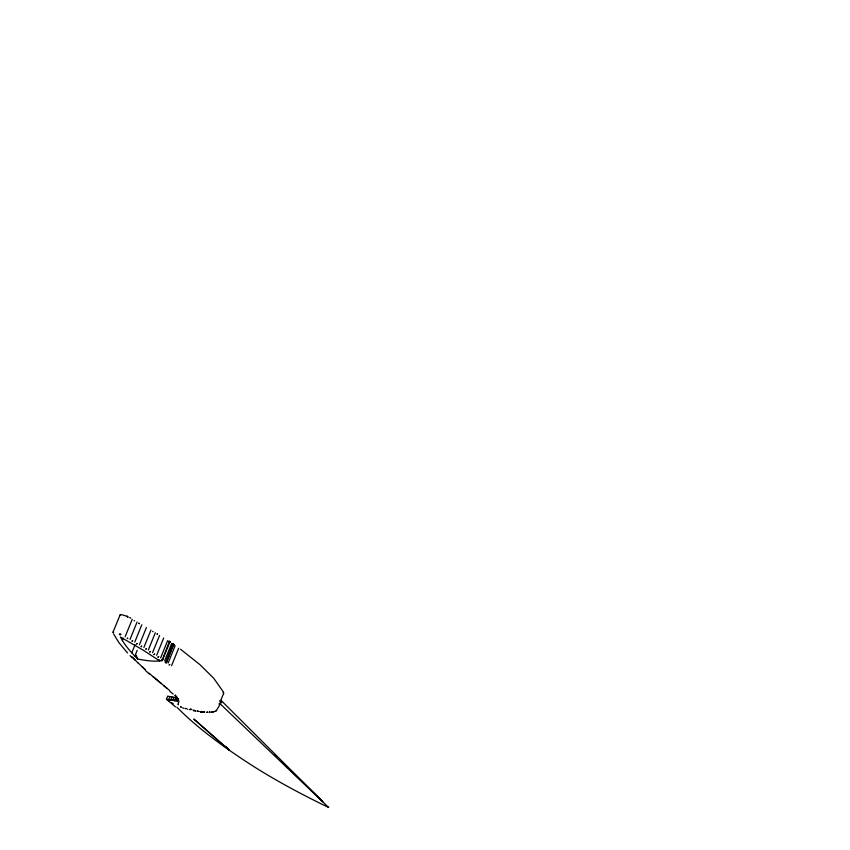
<?xml version="1.0" encoding="UTF-8"?>
<svg xmlns="http://www.w3.org/2000/svg" width="850" height="850" viewBox="0 0 850 850"><rect width="100%" height="100%" fill="white"/><g stroke="black" fill="none" stroke-linecap="round" stroke-linejoin="round"><path stroke-width="1.27" d="M223.167 692.495L223.646 693.494L220.596 700.655M175.206 695.194L175.419 695.98M177.427 698.211L175.259 695.258M172.624 644.311C173.782 644.13 171.594 642.812 173.644 645.023L166.111 662.872M169.405 641.697L170.159 641.952L169.724 642.324M157.505 634.111L157.431 633.749M178.596 702.259L177.969 698.966L178.33 699.794M178.16 703.343L178.649 702.004M223.444 692.888L223.614 693.621M178.649 648.295L171.583 665.678M175.121 645.766L168.119 663.032M171.689 643.376L164.688 660.641M167.641 640.634L160.629 657.9M163.678 638.031L156.666 655.297M159.577 635.407L152.564 652.662M155.327 632.761L148.314 650.027M150.949 630.105L143.884 647.487M146.444 627.438L139.379 644.81M141.822 624.75L134.746 642.133M137.073 622.062L130.007 639.444M132.218 619.374L125.141 636.746M176.8 697.287L175.217 695.385M131.782 656.668L134.991 660.036M169.756 690.604L153.117 676.643L161.202 683.559M113.071 632.039C114.442 631.911 112.774 634.1 113.05 632.06L120.126 614.879L121.04 614.518L127.309 616.346A1.179 1.02 89.4 0 1 127.702 616.463L128.021 617.366L127.171 616.271M119.988 615.113L121.04 614.518M173.262 644.597L166.706 662.033M152.607 631.391L153.127 631.699M134.056 620.659L134.597 620.819M122.347 640.464L123.229 638.031M131.771 652.832L135.086 644.714M162.552 660.673L159.704 660.918A77.276 16.596 22.2 0 1 137.615 658.984L134.831 656.136L137.201 650.335M168.629 699.72L169.883 696.628L177.406 697.797L176.141 700.889L166.462 699.231L167.726 696.139L169.883 696.628M170.68 700.134L171.944 697.043M172.624 700.464L173.889 697.372M174.452 700.719L175.706 697.627M174.994 700.772L176.258 697.68M176.141 700.889L177.692 700.974L178.532 698.912M216.633 710.621C213.414 713.83 222.371 703.077 218.896 703.917M290.668 770.344L322.819 801.773L221.106 700.432L219.842 703.524L328.695 807.5A230.998 49.608 22.2 0 1 249.443 763.757A374.17 80.346 22.2 0 1 181.316 711.556L176.853 707.2M158.971 660.407L159.237 659.781L159.704 660.918L143.321 650.25L120.413 637.011L123.037 641.591A292.697 62.847 22.2 0 0 131.304 652.311L134.831 656.136M127.627 638.116C128.488 638.297 126.469 638.828 127.426 638.308M137.116 643.492L136.383 644.066L137.052 643.609M141.738 646.043L141.089 646.754M146.126 648.837C144.712 649.634 146.763 649.049 146.179 648.709M150.014 651.961L150.492 651.366L149.717 652.077M190.634 709.272L189.794 709.707M191.834 709.548L190.814 709.314M191.377 709.442L190.262 709.325M158.642 656.742L157.803 657.294L158.706 656.614M162.382 659.069L161.67 659.876L162.584 659.207L169.416 641.389M201.577 711.418L200.674 711.769M206.72 712.236L207.676 711.832M210.077 711.864L209.546 712.343M212.999 711.907L215.22 711.195M132.366 640.921C133.641 640.337 131.07 641.899 132.218 640.996M141.546 646.244L141.27 646.659M154.541 654.234L153.818 654.659L154.668 654.001M162.648 659.568L162.924 659.589M166.079 661.768L164.974 662.129L165.909 661.481L172.72 643.641M193.683 710.558L194.172 710.175M165.761 662.692L166.643 662.15M169.745 664.509L169.076 664.976L169.66 664.615M186.437 708.496L185.183 708.56L186.023 708.518M198.082 711.004L197.126 711.195L197.721 711.057M204.351 711.96L203.373 712.013L204.669 711.875M189.72 709.506L190.517 709.495M221.627 702.886L220.161 700.825M193.63 710.366L194.023 710.366M198.953 711.503L199.144 711.535M200.696 711.662L201.333 711.684M209.302 712.353L209.95 712.226L209.153 712.311M214.242 711.684L213.116 711.843M219.736 701.037L221.106 700.432M207.156 712.311L207.049 712.321M166.218 662.862L165.739 662.607M187.839 709.251L187.308 709.123M201.046 711.79L200.207 711.641L200.844 711.758M177.692 700.974L179.095 700.984M204.499 712.034L203.83 712.13M193.821 710.579L193.12 710.409L194.501 710.717M183.908 708.252L182.559 707.891M169.331 642.058L168.895 641.049L170.032 641.814M181.114 706.786L181.082 707.487L180.625 706.509M129.646 617.514L130.836 618.162M157.473 634.227L156.984 633.919L157.377 634.312M169.384 701.154L166.462 699.231L175.525 706.871M171.328 702.44L173.283 703.715M162.775 659.334L169.936 641.793M180.551 649.251L199.601 664.381M169.926 691.443L173.166 694.057M167.153 688.479L163.731 685.663M200.218 664.923L213.679 678.204L223.624 692.293M149.26 673.232L153.085 676.77M145.626 670.65L149.366 674.029M141.897 666.506L145.477 669.981L138.401 663.191M138.359 663.319L132.589 657.475M274.592 754.641L276.484 756.489M282.158 762.036L287.831 767.571M225.314 746.311L228.958 749.976L193.97 719.164L228.958 749.976L226.206 747.171M130.071 655.594L131.899 657.475M178.288 704.225L178.213 704.788L178.096 704.214M127.543 652.959L119.053 642.812L113.688 634.121M176.843 697.159L177.926 699.082M136.244 655.254L137.615 658.984M174.176 644.969L173.581 644.3L174.176 644.969M120.009 634.026L119.329 634.227L119.839 634.674A1.179 1.02 89.4 0 0 120.158 634.939L121.072 634.387L120.009 634.026M138.911 623.231L139.357 623.634L138.911 623.231M212.319 711.843L211.416 712.173L212.394 711.907M202.438 711.949L201.833 711.854L202.438 711.949M195.659 710.929L194.99 710.781L195.659 710.929"/></g></svg>
